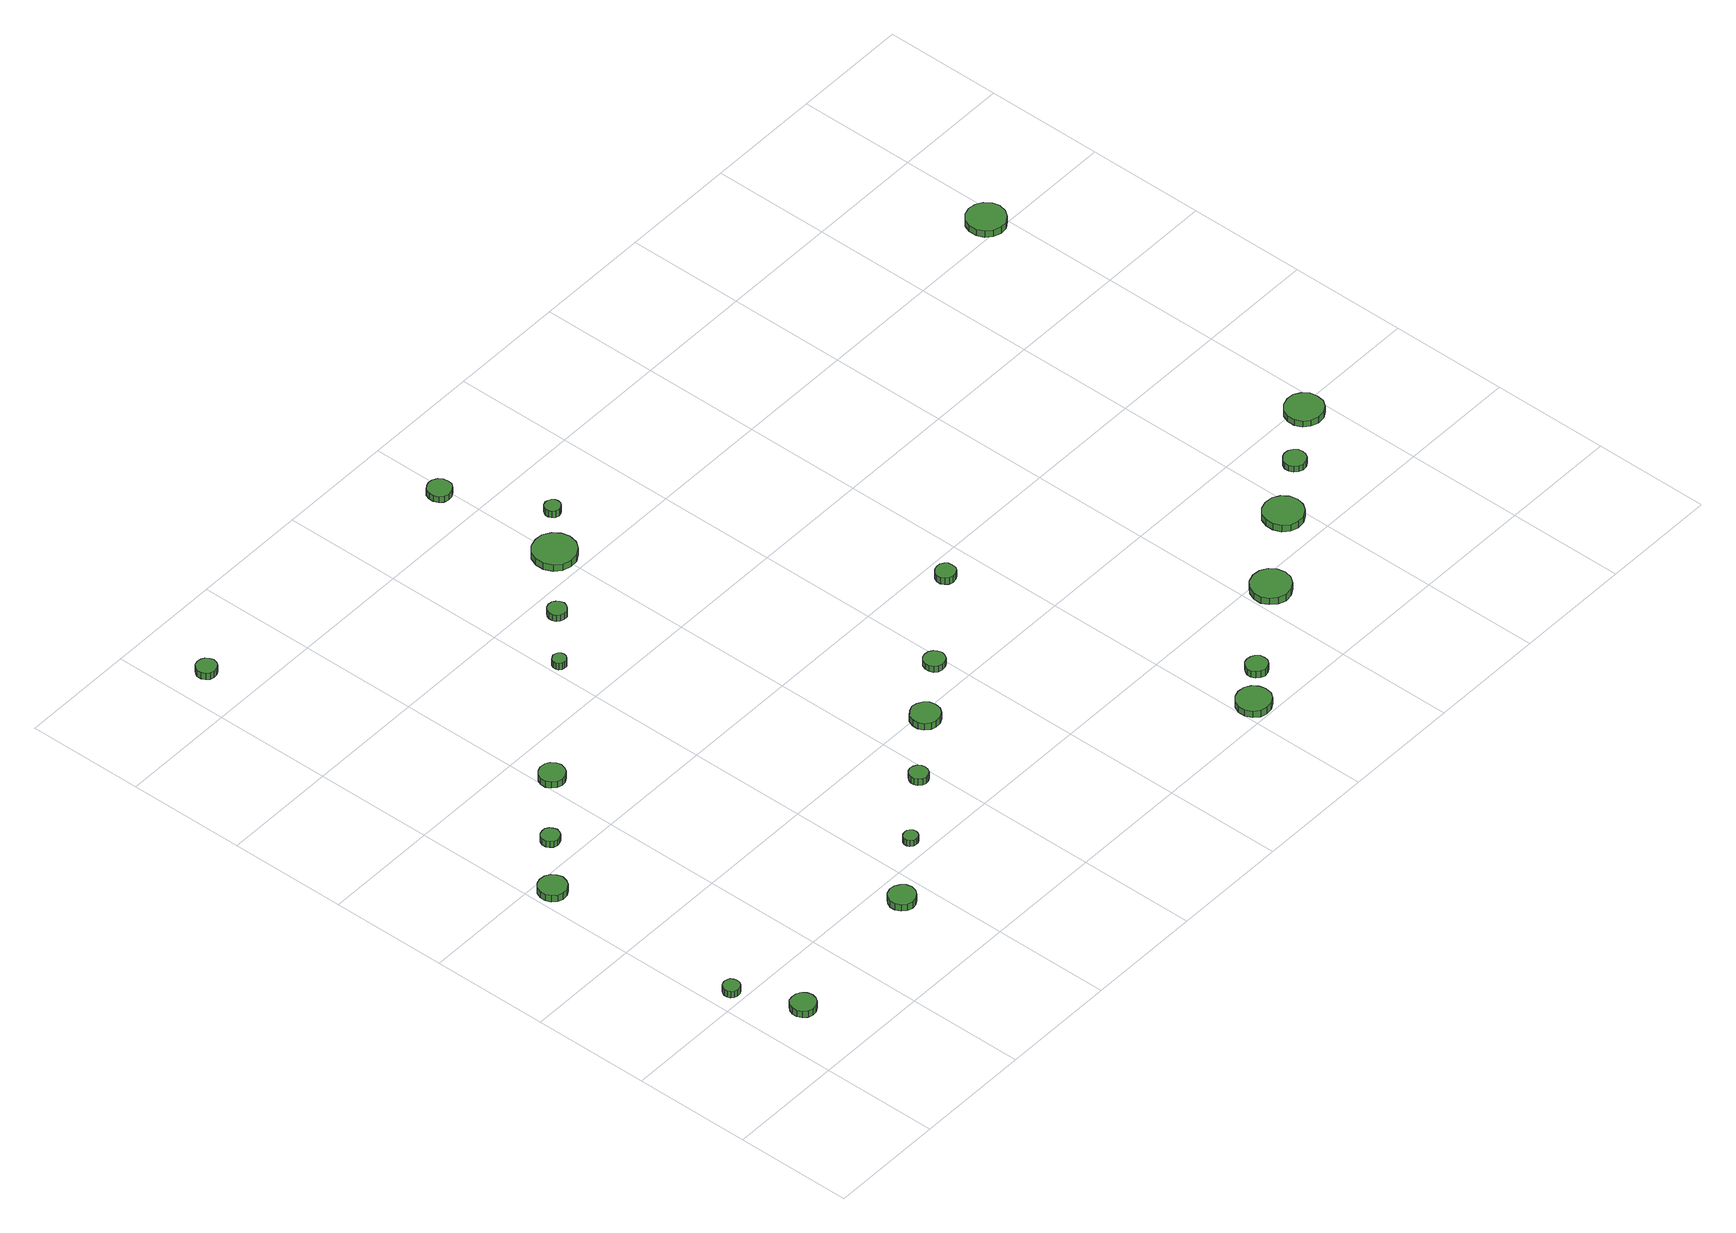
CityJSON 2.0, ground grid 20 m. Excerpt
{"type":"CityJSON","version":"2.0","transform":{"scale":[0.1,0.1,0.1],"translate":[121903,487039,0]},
"CityObjects":{
"tree1":{"type":"SolitaryVegetationObject","attributes":{"function":"something"},"geometry":[{"type":"MultiSurface","lod":"1","boundaries":[[[0,1,2,3,4,5,6,7,8,9,10,11,12,13,14]],[[15,16,17,18,19,20,21,22,23,24,25,26,27,28,29]],[[0,29,28,1]],[[1,28,27,2]],[[2,27,26,3]],[[3,26,25,4]],[[4,25,24,5]],[[5,24,23,6]],[[6,23,22,7]],[[7,22,21,8]],[[8,21,20,9]],[[9,20,19,10]],[[10,19,18,11]],[[11,18,17,12]],[[12,17,16,13]],[[13,16,15,14]],[[14,15,29,0]]]}]},
"tree2":{"type":"SolitaryVegetationObject","attributes":{"function":"something"},"geometry":[{"type":"MultiSurface","lod":"1","boundaries":[[[30,31,32,33,34,35,36,37,38,39,40,41,42,43,44]],[[45,46,47,48,49,50,51,52,53,54,55,56,57,58,59]],[[30,59,58,31]],[[31,58,57,32]],[[32,57,56,33]],[[33,56,55,34]],[[34,55,54,35]],[[35,54,53,36]],[[36,53,52,37]],[[37,52,51,38]],[[38,51,50,39]],[[39,50,49,40]],[[40,49,48,41]],[[41,48,47,42]],[[42,47,46,43]],[[43,46,45,44]],[[44,45,59,30]]]}]},
"tree3":{"type":"SolitaryVegetationObject","attributes":{"function":"something"},"geometry":[{"type":"MultiSurface","lod":"1","boundaries":[[[60,61,62,63,64,65,66,67,68,69,70,71,72,73,74]],[[75,76,77,78,79,80,81,82,83,84,85,86,87,88,89]],[[60,89,88,61]],[[61,88,87,62]],[[62,87,86,63]],[[63,86,85,64]],[[64,85,84,65]],[[65,84,83,66]],[[66,83,82,67]],[[67,82,81,68]],[[68,81,80,69]],[[69,80,79,70]],[[70,79,78,71]],[[71,78,77,72]],[[72,77,76,73]],[[73,76,75,74]],[[74,75,89,60]]]}]},
"tree4":{"type":"SolitaryVegetationObject","attributes":{"function":"something"},"geometry":[{"type":"MultiSurface","lod":"1","boundaries":[[[90,91,92,93,94,95,96,97,98,99,100,101,102,103,104]],[[105,106,107,108,109,110,111,112,113,114,115,116,117,118,119]],[[90,119,118,91]],[[91,118,117,92]],[[92,117,116,93]],[[93,116,115,94]],[[94,115,114,95]],[[95,114,113,96]],[[96,113,112,97]],[[97,112,111,98]],[[98,111,110,99]],[[99,110,109,100]],[[100,109,108,101]],[[101,108,107,102]],[[102,107,106,103]],[[103,106,105,104]],[[104,105,119,90]]]}]},
"tree5":{"type":"SolitaryVegetationObject","attributes":{"function":"something"},"geometry":[{"type":"MultiSurface","lod":"1","boundaries":[[[120,121,122,123,124,125,126,127,128,129,130,131,132,133,134]],[[135,136,137,138,139,140,141,142,143,144,145,146,147,148,149]],[[120,149,148,121]],[[121,148,147,122]],[[122,147,146,123]],[[123,146,145,124]],[[124,145,144,125]],[[125,144,143,126]],[[126,143,142,127]],[[127,142,141,128]],[[128,141,140,129]],[[129,140,139,130]],[[130,139,138,131]],[[131,138,137,132]],[[132,137,136,133]],[[133,136,135,134]],[[134,135,149,120]]]}]},
"tree6":{"type":"SolitaryVegetationObject","attributes":{"function":"something"},"geometry":[{"type":"MultiSurface","lod":"1","boundaries":[[[150,151,152,153,154,155,156,157,158,159,160,161,162,163,164]],[[165,166,167,168,169,170,171,172,173,174,175,176,177,178,179]],[[150,179,178,151]],[[151,178,177,152]],[[152,177,176,153]],[[153,176,175,154]],[[154,175,174,155]],[[155,174,173,156]],[[156,173,172,157]],[[157,172,171,158]],[[158,171,170,159]],[[159,170,169,160]],[[160,169,168,161]],[[161,168,167,162]],[[162,167,166,163]],[[163,166,165,164]],[[164,165,179,150]]]}]},
"tree7":{"type":"SolitaryVegetationObject","attributes":{"function":"something"},"geometry":[{"type":"MultiSurface","lod":"1","boundaries":[[[180,181,182,183,184,185,186,187,188,189,190,191,192,193,194]],[[195,196,197,198,199,200,201,202,203,204,205,206,207,208,209]],[[180,209,208,181]],[[181,208,207,182]],[[182,207,206,183]],[[183,206,205,184]],[[184,205,204,185]],[[185,204,203,186]],[[186,203,202,187]],[[187,202,201,188]],[[188,201,200,189]],[[189,200,199,190]],[[190,199,198,191]],[[191,198,197,192]],[[192,197,196,193]],[[193,196,195,194]],[[194,195,209,180]]]}]},
"tree8":{"type":"SolitaryVegetationObject","attributes":{"function":"something"},"geometry":[{"type":"MultiSurface","lod":"1","boundaries":[[[210,211,212,213,214,215,216,217,218,219,220,221,222,223,224]],[[225,226,227,228,229,230,231,232,233,234,235,236,237,238,239]],[[210,239,238,211]],[[211,238,237,212]],[[212,237,236,213]],[[213,236,235,214]],[[214,235,234,215]],[[215,234,233,216]],[[216,233,232,217]],[[217,232,231,218]],[[218,231,230,219]],[[219,230,229,220]],[[220,229,228,221]],[[221,228,227,222]],[[222,227,226,223]],[[223,226,225,224]],[[224,225,239,210]]]}]},
"tree9":{"type":"SolitaryVegetationObject","attributes":{"function":"something"},"geometry":[{"type":"MultiSurface","lod":"1","boundaries":[[[240,241,242,243,244,245,246,247,248,249,250,251,252,253,254]],[[255,256,257,258,259,260,261,262,263,264,265,266,267,268,269]],[[240,269,268,241]],[[241,268,267,242]],[[242,267,266,243]],[[243,266,265,244]],[[244,265,264,245]],[[245,264,263,246]],[[246,263,262,247]],[[247,262,261,248]],[[248,261,260,249]],[[249,260,259,250]],[[250,259,258,251]],[[251,258,257,252]],[[252,257,256,253]],[[253,256,255,254]],[[254,255,269,240]]]}]},
"tree10":{"type":"SolitaryVegetationObject","attributes":{"function":"something"},"geometry":[{"type":"MultiSurface","lod":"1","boundaries":[[[270,271,272,273,274,275,276,277,278,279,280,281,282,283,284]],[[285,286,287,288,289,290,291,292,293,294,295,296,297,298,299]],[[270,299,298,271]],[[271,298,297,272]],[[272,297,296,273]],[[273,296,295,274]],[[274,295,294,275]],[[275,294,293,276]],[[276,293,292,277]],[[277,292,291,278]],[[278,291,290,279]],[[279,290,289,280]],[[280,289,288,281]],[[281,288,287,282]],[[282,287,286,283]],[[283,286,285,284]],[[284,285,299,270]]]}]},
"tree11":{"type":"SolitaryVegetationObject","attributes":{"function":"something"},"geometry":[{"type":"MultiSurface","lod":"1","boundaries":[[[300,301,302,303,304,305,306,307,308,309,310,311,312,313,314]],[[315,316,317,318,319,320,321,322,323,324,325,326,327,328,329]],[[300,329,328,301]],[[301,328,327,302]],[[302,327,326,303]],[[303,326,325,304]],[[304,325,324,305]],[[305,324,323,306]],[[306,323,322,307]],[[307,322,321,308]],[[308,321,320,309]],[[309,320,319,310]],[[310,319,318,311]],[[311,318,317,312]],[[312,317,316,313]],[[313,316,315,314]],[[314,315,329,300]]]}]},
"tree12":{"type":"SolitaryVegetationObject","attributes":{"function":"something"},"geometry":[{"type":"MultiSurface","lod":"1","boundaries":[[[330,331,332,333,334,335,336,337,338,339,340,341,342,343,344]],[[345,346,347,348,349,350,351,352,353,354,355,356,357,358,359]],[[330,359,358,331]],[[331,358,357,332]],[[332,357,356,333]],[[333,356,355,334]],[[334,355,354,335]],[[335,354,353,336]],[[336,353,352,337]],[[337,352,351,338]],[[338,351,350,339]],[[339,350,349,340]],[[340,349,348,341]],[[341,348,347,342]],[[342,347,346,343]],[[343,346,345,344]],[[344,345,359,330]]]}]},
"tree13":{"type":"SolitaryVegetationObject","attributes":{"function":"something"},"geometry":[{"type":"MultiSurface","lod":"1","boundaries":[[[360,361,362,363,364,365,366,367,368,369,370,371,372,373,374]],[[375,376,377,378,379,380,381,382,383,384,385,386,387,388,389]],[[360,389,388,361]],[[361,388,387,362]],[[362,387,386,363]],[[363,386,385,364]],[[364,385,384,365]],[[365,384,383,366]],[[366,383,382,367]],[[367,382,381,368]],[[368,381,380,369]],[[369,380,379,370]],[[370,379,378,371]],[[371,378,377,372]],[[372,377,376,373]],[[373,376,375,374]],[[374,375,389,360]]]}]},
"tree14":{"type":"SolitaryVegetationObject","attributes":{"function":"something"},"geometry":[{"type":"MultiSurface","lod":"1","boundaries":[[[390,391,392,393,394,395,396,397,398,399,400,401,402,403,404]],[[405,406,407,408,409,410,411,412,413,414,415,416,417,418,419]],[[390,419,418,391]],[[391,418,417,392]],[[392,417,416,393]],[[393,416,415,394]],[[394,415,414,395]],[[395,414,413,396]],[[396,413,412,397]],[[397,412,411,398]],[[398,411,410,399]],[[399,410,409,400]],[[400,409,408,401]],[[401,408,407,402]],[[402,407,406,403]],[[403,406,405,404]],[[404,405,419,390]]]}]},
"tree15":{"type":"SolitaryVegetationObject","attributes":{"function":"something"},"geometry":[{"type":"MultiSurface","lod":"1","boundaries":[[[420,421,422,423,424,425,426,427,428,429,430,431,432,433,434]],[[435,436,437,438,439,440,441,442,443,444,445,446,447,448,449]],[[420,449,448,421]],[[421,448,447,422]],[[422,447,446,423]],[[423,446,445,424]],[[424,445,444,425]],[[425,444,443,426]],[[426,443,442,427]],[[427,442,441,428]],[[428,441,440,429]],[[429,440,439,430]],[[430,439,438,431]],[[431,438,437,432]],[[432,437,436,433]],[[433,436,435,434]],[[434,435,449,420]]]}]},
"tree16":{"type":"SolitaryVegetationObject","attributes":{"function":"something"},"geometry":[{"type":"MultiSurface","lod":"1","boundaries":[[[450,451,452,453,454,455,456,457,458,459,460,461,462,463,464]],[[465,466,467,468,469,470,471,472,473,474,475,476,477,478,479]],[[450,479,478,451]],[[451,478,477,452]],[[452,477,476,453]],[[453,476,475,454]],[[454,475,474,455]],[[455,474,473,456]],[[456,473,472,457]],[[457,472,471,458]],[[458,471,470,459]],[[459,470,469,460]],[[460,469,468,461]],[[461,468,467,462]],[[462,467,466,463]],[[463,466,465,464]],[[464,465,479,450]]]}]},
"tree17":{"type":"SolitaryVegetationObject","attributes":{"function":"something"},"geometry":[{"type":"MultiSurface","lod":"1","boundaries":[[[480,481,482,483,484,485,486,487,488,489,490,491,492,493,494]],[[495,496,497,498,499,500,501,502,503,504,505,506,507,508,509]],[[480,509,508,481]],[[481,508,507,482]],[[482,507,506,483]],[[483,506,505,484]],[[484,505,504,485]],[[485,504,503,486]],[[486,503,502,487]],[[487,502,501,488]],[[488,501,500,489]],[[489,500,499,490]],[[490,499,498,491]],[[491,498,497,492]],[[492,497,496,493]],[[493,496,495,494]],[[494,495,509,480]]]}]},
"tree18":{"type":"SolitaryVegetationObject","attributes":{"function":"something"},"geometry":[{"type":"MultiSurface","lod":"1","boundaries":[[[510,511,512,513,514,515,516,517,518,519,520,521,522,523,524]],[[525,526,527,528,529,530,531,532,533,534,535,536,537,538,539]],[[510,539,538,511]],[[511,538,537,512]],[[512,537,536,513]],[[513,536,535,514]],[[514,535,534,515]],[[515,534,533,516]],[[516,533,532,517]],[[517,532,531,518]],[[518,531,530,519]],[[519,530,529,520]],[[520,529,528,521]],[[521,528,527,522]],[[522,527,526,523]],[[523,526,525,524]],[[524,525,539,510]]]}]},
"tree19":{"type":"SolitaryVegetationObject","attributes":{"function":"something"},"geometry":[{"type":"MultiSurface","lod":"1","boundaries":[[[540,541,542,543,544,545,546,547,548,549,550,551,552,553,554]],[[555,556,557,558,559,560,561,562,563,564,565,566,567,568,569]],[[540,569,568,541]],[[541,568,567,542]],[[542,567,566,543]],[[543,566,565,544]],[[544,565,564,545]],[[545,564,563,546]],[[546,563,562,547]],[[547,562,561,548]],[[548,561,560,549]],[[549,560,559,550]],[[550,559,558,551]],[[551,558,557,552]],[[552,557,556,553]],[[553,556,555,554]],[[554,555,569,540]]]}]},
"tree20":{"type":"SolitaryVegetationObject","attributes":{"function":"something"},"geometry":[{"type":"MultiSurface","lod":"1","boundaries":[[[570,571,572,573,574,575,576,577,578,579,580,581,582,583,584]],[[585,586,587,588,589,590,591,592,593,594,595,596,597,598,599]],[[570,599,598,571]],[[571,598,597,572]],[[572,597,596,573]],[[573,596,595,574]],[[574,595,594,575]],[[575,594,593,576]],[[576,593,592,577]],[[577,592,591,578]],[[578,591,590,579]],[[579,590,589,580]],[[580,589,588,581]],[[581,588,587,582]],[[582,587,586,583]],[[583,586,585,584]],[[584,585,599,570]]]}]},
"tree21":{"type":"SolitaryVegetationObject","attributes":{"function":"something"},"geometry":[{"type":"MultiSurface","lod":"1","boundaries":[[[600,601,602,603,604,605,606,607,608,609,610,611,612,613,614]],[[615,616,617,618,619,620,621,622,623,624,625,626,627,628,629]],[[600,629,628,601]],[[601,628,627,602]],[[602,627,626,603]],[[603,626,625,604]],[[604,625,624,605]],[[605,624,623,606]],[[606,623,622,607]],[[607,622,621,608]],[[608,621,620,609]],[[609,620,619,610]],[[610,619,618,611]],[[611,618,617,612]],[[612,617,616,613]],[[613,616,615,614]],[[614,615,629,600]]]}]},
"tree22":{"type":"SolitaryVegetationObject","attributes":{"function":"something"},"geometry":[{"type":"MultiSurface","lod":"1","boundaries":[[[630,631,632,633,634,635,636,637,638,639,640,641,642,643,644]],[[645,646,647,648,649,650,651,652,653,654,655,656,657,658,659]],[[630,659,658,631]],[[631,658,657,632]],[[632,657,656,633]],[[633,656,655,634]],[[634,655,654,635]],[[635,654,653,636]],[[636,653,652,637]],[[637,652,651,638]],[[638,651,650,639]],[[639,650,649,640]],[[640,649,648,641]],[[641,648,647,642]],[[642,647,646,643]],[[643,646,645,644]],[[644,645,659,630]]]}]},
"tree23":{"type":"SolitaryVegetationObject","attributes":{"function":"something"},"geometry":[{"type":"MultiSurface","lod":"1","boundaries":[[[660,661,662,663,664,665,666,667,668,669,670,671,672,673,674]],[[675,676,677,678,679,680,681,682,683,684,685,686,687,688,689]],[[660,689,688,661]],[[661,688,687,662]],[[662,687,686,663]],[[663,686,685,664]],[[664,685,684,665]],[[665,684,683,666]],[[666,683,682,667]],[[667,682,681,668]],[[668,681,680,669]],[[669,680,679,670]],[[670,679,678,671]],[[671,678,677,672]],[[672,677,676,673]],[[673,676,675,674]],[[674,675,689,660]]]}]},
"tree24":{"type":"SolitaryVegetationObject","attributes":{"function":"something"},"geometry":[{"type":"MultiSurface","lod":"1","boundaries":[[[690,691,692,693,694,695,696,697,698,699,700,701,702,703,704]],[[705,706,707,708,709,710,711,712,713,714,715,716,717,718,719]],[[690,719,718,691]],[[691,718,717,692]],[[692,717,716,693]],[[693,716,715,694]],[[694,715,714,695]],[[695,714,713,696]],[[696,713,712,697]],[[697,712,711,698]],[[698,711,710,699]],[[699,710,709,700]],[[700,709,708,701]],[[701,708,707,702]],[[702,707,706,703]],[[703,706,705,704]],[[704,705,719,690]]]}]}
},
"vertices":[
[47,220,20],[46,226,20],[43,231,20],[38,233,20],[32,234,20],[26,232,20],[22,228,20],[20,223,20],[20,217,20],[22,212,20],[26,208,20],[32,206,20],[38,207,20],[43,210,20],[46,214,20],[46,214,7],[43,210,7],[38,207,7],[32,206,7],[26,208,7],[22,212,7],[20,217,7],[20,223,7],[22,228,7],[26,232,7],[32,234,7],[38,233,7],[43,231,7],[46,226,7],[47,220,7],
[100,116,16],[98,125,16],[93,132,16],[85,136,16],[77,137,16],[68,135,16],[62,129,16],[58,121,16],[58,112,16],[62,104,16],[68,98,16],[77,95,16],[85,96,16],[93,101,16],[98,108,16],[98,108,3],[93,101,3],[85,96,3],[77,95,3],[68,98,3],[62,104,3],[58,112,3],[58,121,3],[62,129,3],[68,135,3],[77,137,3],[85,136,3],[93,132,3],[98,125,3],[100,116,3],
[55,572,15],[52,581,15],[47,589,15],[38,594,15],[28,595,15],[19,592,15],[12,586,15],[8,577,15],[8,567,15],[12,558,15],[19,551,15],[28,548,15],[38,549,15],[47,554,15],[52,562,15],[52,562,2],[47,554,2],[38,549,2],[28,548,2],[19,551,2],[12,558,2],[8,567,2],[8,577,2],[12,586,2],[19,592,2],[28,595,2],[38,594,2],[47,589,2],[52,581,2],[55,572,2],
[129,646,15],[127,652,15],[124,657,15],[118,661,15],[112,661,15],[105,659,15],[101,655,15],[98,649,15],[98,642,15],[101,637,15],[105,632,15],[112,630,15],[118,631,15],[124,634,15],[127,639,15],[127,639,3],[124,634,3],[118,631,3],[112,630,3],[105,632,3],[101,637,3],[98,642,3],[98,649,3],[101,655,3],[105,659,3],[112,661,3],[118,661,3],[124,657,3],[127,652,3],[129,646,3],
[377,155,17],[375,164,17],[369,171,17],[361,176,17],[352,177,17],[343,174,17],[336,168,17],[332,159,17],[332,150,17],[336,141,17],[343,135,17],[352,132,17],[361,133,17],[369,138,17],[375,145,17],[375,145,4],[369,138,4],[361,133,4],[352,132,4],[343,135,4],[336,141,4],[332,150,4],[332,159,4],[336,168,4],[343,174,4],[352,177,4],[361,176,4],[369,171,4],[375,164,4],[377,155,4],
[239,731,18],[237,739,18],[232,747,18],[224,751,18],[215,752,18],[207,749,18],[200,743,18],[196,735,18],[196,726,18],[200,718,18],[207,712,18],[215,709,18],[224,710,18],[232,715,18],[237,722,18],[237,722,5],[232,715,5],[224,710,5],[215,709,5],[207,712,5],[200,718,5],[196,726,5],[196,735,5],[200,743,5],[207,749,5],[215,752,5],[224,751,5],[232,747,5],[237,739,5],[239,731,5],
[73,1277,22],[71,1284,22],[67,1290,22],[61,1293,22],[54,1294,22],[47,1292,22],[42,1287,22],[39,1281,22],[39,1273,22],[42,1267,22],[47,1262,22],[54,1260,22],[61,1261,22],[67,1264,22],[71,1270,22],[71,1270,9],[67,1264,9],[61,1261,9],[54,1260,9],[47,1262,9],[42,1267,9],[39,1273,9],[39,1281,9],[42,1287,9],[47,1292,9],[54,1294,9],[61,1293,9],[67,1290,9],[71,1284,9],[73,1277,9],
[476,231,15],[475,235,15],[472,239,15],[468,242,15],[463,242,15],[458,241,15],[454,238,15],[452,233,15],[452,228,15],[454,224,15],[458,220,15],[463,219,15],[468,219,15],[472,222,15],[475,226,15],[475,226,3],[472,222,3],[468,219,3],[463,219,3],[458,220,3],[454,224,3],[452,228,3],[452,233,3],[454,238,3],[458,241,3],[463,242,3],[468,242,3],[472,239,3],[475,235,3],[476,231,3],
[593,311,15],[592,317,15],[588,323,15],[582,326,15],[576,327,15],[570,325,15],[565,320,15],[562,314,15],[562,308,15],[565,302,15],[570,297,15],[576,295,15],[582,296,15],[588,299,15],[592,305,15],[592,305,2],[588,299,2],[582,296,2],[576,295,2],[570,297,2],[565,302,2],[562,308,2],[562,314,2],[565,320,2],[570,325,2],[576,327,2],[582,326,2],[588,323,2],[592,317,2],[593,311,2],
[428,885,17],[427,890,17],[424,894,17],[420,896,17],[415,897,17],[411,895,17],[407,892,17],[405,888,17],[405,883,17],[407,878,17],[411,875,17],[415,874,17],[420,874,17],[424,877,17],[427,880,17],[427,880,4],[424,877,4],[420,874,4],[415,874,4],[411,875,4],[407,878,4],[405,883,4],[405,888,4],[407,892,4],[411,895,4],[415,897,4],[420,896,4],[424,894,4],[427,890,4],[428,885,4],
[516,960,15],[514,967,15],[510,972,15],[505,975,15],[498,976,15],[492,974,15],[487,969,15],[485,963,15],[485,957,15],[487,951,15],[492,947,15],[498,945,15],[505,945,15],[510,949,15],[514,954,15],[514,954,2],[510,949,2],[505,945,2],[498,945,2],[492,947,2],[487,951,2],[485,957,2],[485,963,2],[487,969,2],[492,974,2],[498,976,2],[505,975,2],[510,972,2],[514,967,2],[516,960,2],
[707,387,16],[705,397,16],[699,405,16],[690,410,16],[680,412,16],[671,408,16],[663,402,16],[659,392,16],[659,382,16],[663,373,16],[671,366,16],[680,363,16],[690,364,16],[699,369,16],[705,377,16],[705,377,3],[699,369,3],[690,364,3],[680,363,3],[671,366,3],[663,373,3],[659,382,3],[659,392,3],[663,402,3],[671,408,3],[680,412,3],[690,410,3],[699,405,3],[705,397,3],[707,387,3],
[633,1048,15],[630,1062,15],[621,1074,15],[608,1082,15],[594,1083,15],[579,1079,15],[568,1069,15],[562,1055,15],[562,1040,15],[568,1026,15],[579,1016,15],[594,1012,15],[608,1013,15],[621,1021,15],[630,1033,15],[630,1033,2],[621,1021,2],[608,1013,2],[594,1012,2],[579,1016,2],[568,1026,2],[562,1040,2],[562,1055,2],[568,1069,2],[579,1079,2],[594,1083,2],[608,1082,2],[621,1074,2],[630,1062,2],[633,1048,2],
[802,455,14],[800,463,14],[796,468,14],[790,472,14],[782,473,14],[775,471,14],[770,466,14],[767,459,14],[767,452,14],[770,445,14],[775,440,14],[782,438,14],[790,439,14],[796,442,14],[800,448,14],[800,448,2],[796,442,2],[790,439,2],[782,438,2],[775,440,2],[770,445,2],[767,452,2],[767,459,2],[770,466,2],[775,471,2],[782,473,2],[790,472,2],[796,468,2],[800,463,2],[802,455,2],
[607,1267,15],[606,1275,15],[601,1282,15],[593,1286,15],[585,1287,15],[577,1284,15],[571,1279,15],[568,1271,15],[568,1263,15],[571,1255,15],[577,1249,15],[585,1247,15],[593,1248,15],[601,1252,15],[606,1259,15],[606,1259,3],[601,1252,3],[593,1248,3],[585,1247,3],[577,1249,3],[571,1255,3],[568,1263,3],[568,1271,3],[571,1279,3],[577,1284,3],[585,1287,3],[593,1286,3],[601,1282,3],[606,1275,3],[607,1267,3],
[681,1112,15],[680,1117,15],[677,1121,15],[672,1124,15],[667,1125,15],[661,1123,15],[657,1119,15],[655,1114,15],[655,1109,15],[657,1104,15],[661,1100,15],[667,1098,15],[672,1099,15],[677,1102,15],[680,1106,15],[680,1106,2],[677,1102,2],[672,1099,2],[667,1098,2],[661,1100,2],[657,1104,2],[655,1109,2],[655,1114,2],[657,1119,2],[661,1123,2],[667,1125,2],[672,1124,2],[677,1121,2],[680,1117,2],[681,1112,2],
[1057,31,14],[1055,42,14],[1048,52,14],[1038,58,14],[1026,59,14],[1015,56,14],[1006,48,14],[1001,37,14],[1001,25,14],[1006,14,14],[1015,6,14],[1026,3,14],[1038,4,14],[1048,10,14],[1055,19,14],[1055,19,1],[1048,10,1],[1038,4,1],[1026,3,1],[1015,6,1],[1006,14,1],[1001,25,1],[1001,37,1],[1006,48,1],[1015,56,1],[1026,59,1],[1038,58,1],[1048,52,1],[1055,42,1],[1057,31,1],
[958,567,15],[957,574,15],[953,579,15],[947,583,15],[940,583,15],[933,581,15],[928,577,15],[925,570,15],[925,563,15],[928,557,15],[933,552,15],[940,550,15],[947,551,15],[953,554,15],[957,560,15],[957,560,2],[953,554,2],[947,551,2],[940,550,2],[933,552,2],[928,557,2],[925,563,2],[925,570,2],[928,577,2],[933,581,2],[940,583,2],[947,583,2],[953,579,2],[957,574,2],[958,567,2],
[1108,77,14],[1107,85,14],[1102,91,14],[1096,94,14],[1088,95,14],[1081,93,14],[1076,88,14],[1072,81,14],[1072,74,14],[1076,67,14],[1081,62,14],[1088,59,14],[1096,60,14],[1102,64,14],[1107,70,14],[1107,70,1],[1102,64,1],[1096,60,1],[1088,59,1],[1081,62,1],[1076,67,1],[1072,74,1],[1072,81,1],[1076,88,1],[1081,93,1],[1088,95,1],[1096,94,1],[1102,91,1],[1107,85,1],[1108,77,1],
[1270,173,16],[1267,187,16],[1259,198,16],[1247,205,16],[1233,206,16],[1220,202,16],[1210,193,16],[1204,180,16],[1204,166,16],[1210,154,16],[1220,145,16],[1233,140,16],[1247,142,16],[1259,149,16],[1267,160,16],[1267,160,3],[1259,149,3],[1247,142,3],[1233,140,3],[1220,145,3],[1210,154,3],[1204,166,3],[1204,180,3],[1210,193,3],[1220,202,3],[1233,206,3],[1247,205,3],[1259,198,3],[1267,187,3],[1270,173,3],
[1405,263,15],[1402,277,15],[1394,288,15],[1382,295,15],[1368,296,15],[1355,292,15],[1345,283,15],[1340,270,15],[1340,257,15],[1345,244,15],[1355,235,15],[1368,231,15],[1382,232,15],[1394,239,15],[1402,250,15],[1402,250,2],[1394,239,2],[1382,232,2],[1368,231,2],[1355,235,2],[1345,244,2],[1340,257,2],[1340,270,2],[1345,283,2],[1355,292,2],[1368,296,2],[1382,295,2],[1394,288,2],[1402,277,2],[1405,263,2],
[1491,326,14],[1490,334,14],[1485,340,14],[1478,344,14],[1470,345,14],[1463,342,14],[1457,337,14],[1454,330,14],[1454,322,14],[1457,315,14],[1463,310,14],[1470,307,14],[1478,308,14],[1485,312,14],[1490,319,14],[1490,319,2],[1485,312,2],[1478,308,2],[1470,307,2],[1463,310,2],[1457,315,2],[1454,322,2],[1454,330,2],[1457,337,2],[1463,342,2],[1470,345,2],[1478,344,2],[1485,340,2],[1490,334,2],[1491,326,2],
[1598,388,14],[1596,401,14],[1588,411,14],[1577,418,14],[1564,419,14],[1551,415,14],[1541,406,14],[1536,394,14],[1536,381,14],[1541,369,14],[1551,361,14],[1564,356,14],[1577,358,14],[1588,364,14],[1596,375,14],[1596,375,2],[1588,364,2],[1577,358,2],[1564,356,2],[1551,361,2],[1541,369,2],[1536,381,2],[1536,394,2],[1541,406,2],[1551,415,2],[1564,419,2],[1577,418,2],[1588,411,2],[1596,401,2],[1598,388,2],
[1603,1020,20],[1600,1033,20],[1592,1044,20],[1581,1050,20],[1568,1052,20],[1555,1048,20],[1545,1039,20],[1540,1027,20],[1540,1013,20],[1545,1001,20],[1555,992,20],[1568,988,20],[1581,989,20],[1592,996,20],[1600,1007,20],[1600,1007,7],[1592,996,7],[1581,989,7],[1568,988,7],[1555,992,7],[1545,1001,7],[1540,1013,7],[1540,1027,7],[1545,1039,7],[1555,1048,7],[1568,1052,7],[1581,1050,7],[1592,1044,7],[1600,1033,7],[1603,1020,7]
]}
